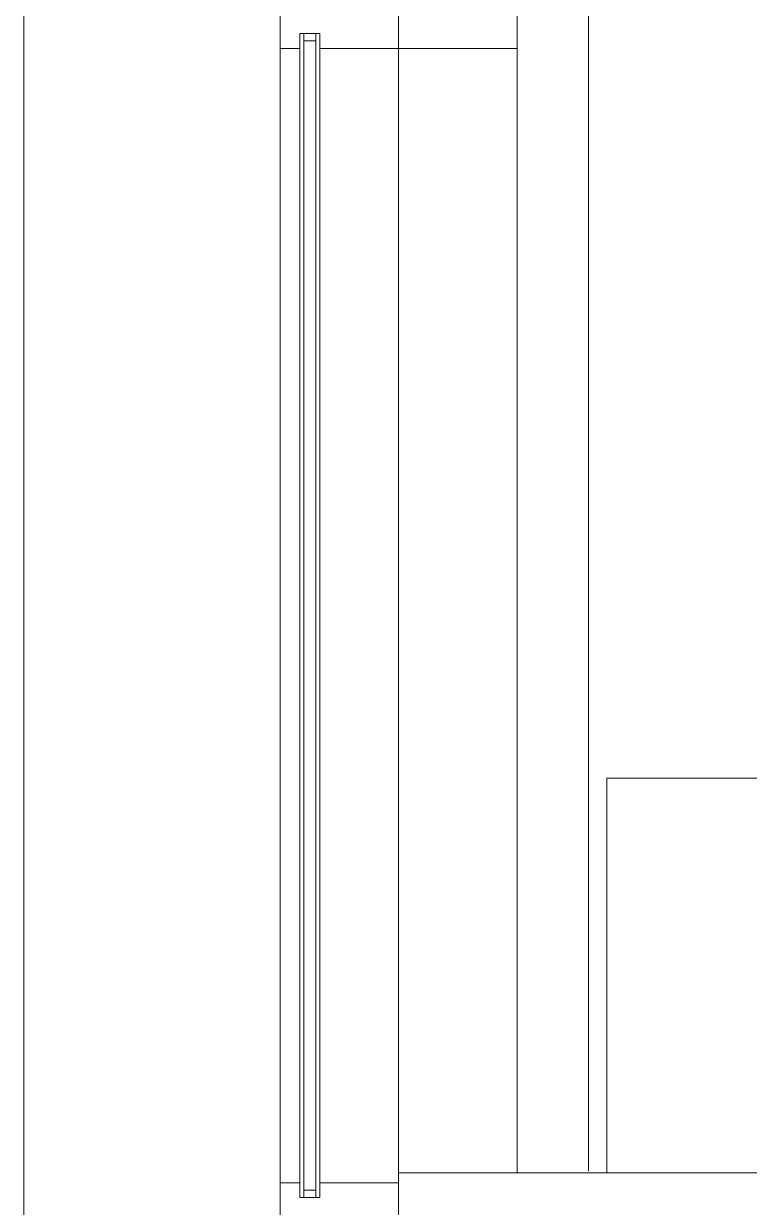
# Model space of a CAD drawing. Header units: inches. Extents: x 1 to 4637, y -664 to 702.
# Drawn here: x 1023 to 1059.8, y 557.4 to 617.4 of the extents above; entities that cross this region are included whole.
import ezdxf

# ---------------------------------------------------------------- set-up
doc = ezdxf.new("R2010")
doc.units = ezdxf.units.IN
doc.header["$MEASUREMENT"] = 0
for name, color, linetype, lineweight in [('A-WALL', 113, 'Continuous', 50), ('B-BASE', 7, 'Continuous', 9), ('I-FURN', 30, 'Continuous', 9), ('I-WALL', 2, 'Continuous', 9), ('NABCA_dwg', 8, 'Continuous', 9), ('NB-WIND-EXT', 7, 'Continuous', 9), ('NB-WIND-MULL', 7, 'Continuous', 9), ('NB-WIND-SILL', 7, 'Continuous', 9)]:
    doc.layers.add(name, color=color, linetype=linetype, lineweight=lineweight)

# ---------------------------------------------------------------- blocks, each defined once
blk = doc.blocks.new('Desk - Group 1 - No Side Chairs-V25-New Construction - Tel_Data_Elec Plan')
at = {"layer": 'I-FURN'}
for p, q in [((0, 36), (20, 36)), ((20, 36), (20, 0))]:
    blk.add_line(p, q, dxfattribs=at)
blk = doc.blocks.new('NABCA_dwg_MA-2900-8th-120718_dwg-2391440-New Construction - Test Fit Plan-2421454-New Construction - Tel_Data_Elec Plan')
at = {"layer": 'B-BASE', "flags": 128}
blk.add_lwpolyline([(-5935.212, -3896.601), (-5935.212, -3904.101), (-8374.212, -3904.101), (-8374.212, -2881.078), (-8378.212, -2881.078), (-8378.212, -2538.101), (-5818.212, -2538.101), (-5818.212, -2548.101)], dxfattribs=at)
at = {"layer": 'NB-WIND-EXT'}
for p, q in [((-8364.012, -2682.602), (-8364.012, -2623.602)), ((-8363.412, -2682.602), (-8363.412, -2623.602)), ((-8364.212, -2682.602), (-8364.212, -2624.352)), ((-8363.412, -2623.977), (-8364.012, -2623.977)), ((-8363.212, -2682.602), (-8363.212, -2624.352)), ((-8363.412, -2682.227), (-8364.012, -2682.227))]:
    blk.add_line(p, q, dxfattribs=at)
at = {"layer": 'NB-WIND-MULL', "flags": 128}
for points in [[(-8365.212, -2624.352), (-8364.212, -2624.352), (-8364.212, -2623.602), (-8363.212, -2623.602), (-8363.212, -2624.352), (-8359.212, -2624.352), (-8359.212, -2621.852), (-8365.212, -2621.852)], [(-8359.212, -2621.852), (-8358.212, -2621.852), (-8358.212, -2622.602), (-8357.212, -2622.602), (-8357.212, -2621.852), (-8353.212, -2621.852), (-8353.212, -2624.352), (-8359.212, -2624.352)]]:
    blk.add_lwpolyline(points, close=True, dxfattribs=at)
blk.add_lwpolyline([(-8363.212, -2683.602), (-8364.212, -2683.602), (-8364.212, -2684.352), (-8365.212, -2684.352), (-8365.212, -2681.852), (-8364.212, -2681.852), (-8364.212, -2682.602), (-8363.212, -2682.602), (-8363.212, -2681.852), (-8359.212, -2681.852)], dxfattribs=at)
at = {"layer": 'NB-WIND-SILL'}
for p, q in [((-8353.212, -2681.264), (-8353.212, -2579.477)), ((-8365.212, -2681.858), (-8365.212, -2624.352)), ((-8359.212, -2681.352), (-8359.212, -2624.352))]:
    blk.add_line(p, q, dxfattribs=at)
at = {"layer": 'NB-WIND-SILL', "flags": 128}
blk.add_lwpolyline([(-8350.087, -2579.477), (-8349.587, -2579.477), (-8349.587, -2681.264)], dxfattribs=at)
blk = doc.blocks.new('NABCA_dwg-2391440-New Construction - Tel_Data_Elec Plan')
at = {"layer": 'A-WALL', "color": 250, "lineweight": 20}
blk.add_line((1749.273, 559.235), (1749.273, 559.146), dxfattribs=at)
blk.add_blockref('NABCA_dwg_MA-2900-8th-120718_dwg-2391440-New Construction - Test Fit Plan-2421454-New Construction - Tel_Data_Elec Plan', (10102.485, 3240.498))

msp = doc.modelspace()

# ---------------------------------------------------------------- linework, layer by layer
at = {"layer": 'I-WALL', "color": 250, "lineweight": 20}
for p, q in [((1198.786, 559.146), (1042.036, 559.146)), ((1042.036, 559.146), (1042.036, 555.646))]:
    msp.add_line(p, q, dxfattribs=at)

# ---------------------------------------------------------------- block references
at = {"layer": 'I-FURN', "rotation": 89.99999999999946}
msp.add_blockref('Desk - Group 1 - No Side Chairs-V25-New Construction - Tel_Data_Elec Plan', (1088.586, 559.146), dxfattribs=at)
at = {"layer": 'NABCA_dwg', "color": 7}
msp.add_blockref('NABCA_dwg-2391440-New Construction - Tel_Data_Elec Plan', (-701.237, 0), dxfattribs=at)

doc.saveas('drawing.dxf')
